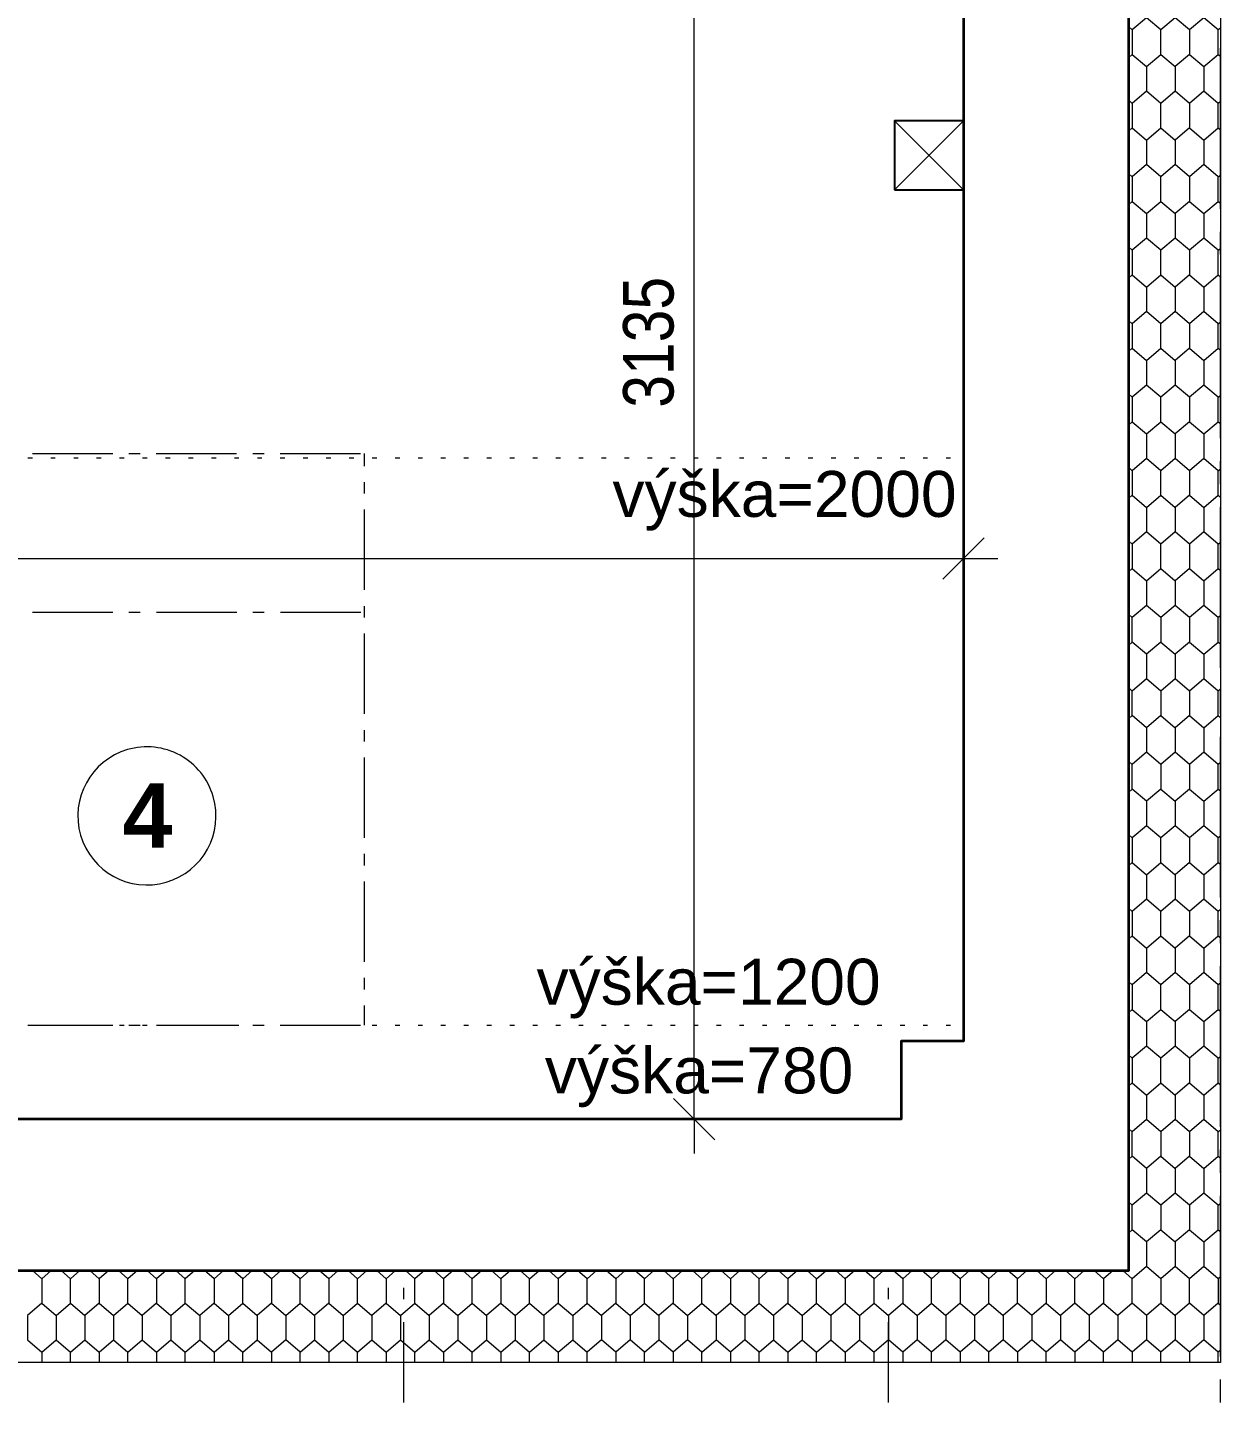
# Model space of a CAD drawing. Header units: millimetres. Extents: x 214.1 to 310.4, y 372.3 to 401.
# Drawn here: x 257.014 to 259.06, y 393.044 to 395.402 of the extents above; entities that cross this region are included whole.
import ezdxf

# ---------------------------------------------------------------- set-up
doc = ezdxf.new("R2010")
doc.units = ezdxf.units.MM
for name, color, linetype in [('PDF1_Dvere_okna_oznaceni', 7, 'Continuous'), ('PDF1_Hlavni kresba_1', 7, 'Continuous'), ('PDF1_Konstrukce_nad', 7, 'Continuous'), ('PDF1_Krokve', 7, 'Continuous'), ('PDF1_KTZ_zatepleni', 7, 'Continuous'), ('PDF1_Kóty 1$100', 7, 'Continuous'), ('PDF1_Obecne06_TLUSTA', 7, 'Continuous'), ('PDF1_OKNA', 7, 'Continuous'), ('PDF1_Sloupky', 7, 'Continuous'), ('PDF1_STŘECHA', 7, 'Continuous'), ('PDF1_Tex_POPISY', 7, 'Continuous'), ('PDF1_Šrafy', 7, 'Continuous')]:
    doc.layers.add(name, color=color, linetype=linetype)
doc.styles.add('PDF Arial', font='')
doc.styles.add('PDF Arial Bold', font='')
doc.styles.get('PDF Arial').set_extended_font_data('Arial')
doc.styles.get('PDF Arial Bold').set_extended_font_data('Arial', bold=True)

msp = doc.modelspace()

# ---------------------------------------------------------------- linework, layer by layer
at = {"layer": 'PDF1_Dvere_okna_oznaceni', "lineweight": 13}
msp.add_lwpolyline([(257.3329, 394.083, 0.414219), (257.186, 394.1634, 0.414213), (257.1055, 394.0165, 0.414208), (257.2524, 393.936, 0.414212)], format="xyb", close=True, dxfattribs=at)
at = {"layer": 'PDF1_Hlavni kresba_1', "lineweight": 13}
for points in [[(258.903, 399.6574), (258.903, 393.2698)], [(258.9029, 393.2698), (250.0328, 393.2698)]]:
    msp.add_lwpolyline(points, dxfattribs=at)
at = {"layer": 'PDF1_Konstrukce_nad', "lineweight": 13}
for points in [[(257.0149, 394.6636), (257.0227, 394.6636)], [(257.0542, 394.6636), (257.0621, 394.6636)], [(257.0936, 394.6636), (257.1015, 394.6636)], [(257.133, 394.6636), (257.1408, 394.6636)], [(257.1723, 394.6636), (257.1802, 394.6636)], [(257.2117, 394.6636), (257.2196, 394.6636)], [(257.2511, 394.6636), (257.259, 394.6636)], [(257.2905, 394.6636), (257.2983, 394.6636)], [(257.3298, 394.6636), (257.3377, 394.6636)], [(257.3692, 394.6636), (257.3771, 394.6636)], [(257.4086, 394.6636), (257.4164, 394.6636)], [(257.4479, 394.6636), (257.4558, 394.6636)], [(257.4873, 394.6636), (257.4952, 394.6636)], [(257.5267, 394.6636), (257.5346, 394.6636)], [(257.566, 394.6636), (257.5739, 394.6636)], [(257.6054, 394.6636), (257.6133, 394.6636)], [(257.6448, 394.6636), (257.6527, 394.6636)], [(257.6842, 394.6636), (257.692, 394.6636)], [(257.7235, 394.6636), (257.7314, 394.6636)], [(257.7629, 394.6636), (257.7708, 394.6636)], [(257.8023, 394.6636), (257.8101, 394.6636)], [(257.8416, 394.6636), (257.8495, 394.6636)], [(257.881, 394.6636), (257.8889, 394.6636)], [(257.9204, 394.6636), (257.9283, 394.6636)], [(257.9597, 394.6636), (257.9676, 394.6636)], [(257.9991, 394.6636), (258.007, 394.6636)], [(258.0385, 394.6636), (258.0464, 394.6636)], [(258.0779, 394.6636), (258.0857, 394.6636)], [(258.1172, 394.6636), (258.1251, 394.6636)], [(258.1566, 394.6636), (258.1645, 394.6636)], [(258.196, 394.6636), (258.2038, 394.6636)], [(258.2353, 394.6636), (258.2432, 394.6636)], [(258.2747, 394.6636), (258.2826, 394.6636)], [(258.3141, 394.6636), (258.322, 394.6636)], [(258.3534, 394.6636), (258.3613, 394.6636)], [(258.3928, 394.6636), (258.4007, 394.6636)], [(258.4322, 394.6636), (258.4401, 394.6636)], [(258.4716, 394.6636), (258.4794, 394.6636)], [(258.5109, 394.6636), (258.5188, 394.6636)], [(258.5503, 394.6636), (258.5582, 394.6636)], [(258.5897, 394.6636), (258.5975, 394.6636)], [(258.6197, 394.6636), (258.6197, 394.6636)], [(257.0149, 393.6907), (257.0227, 393.6907)], [(257.0542, 393.6907), (257.0621, 393.6907)], [(257.0936, 393.6907), (257.1015, 393.6907)], [(257.133, 393.6907), (257.1408, 393.6907)], [(257.1723, 393.6907), (257.1802, 393.6907)], [(257.2117, 393.6907), (257.2196, 393.6907)], [(257.2511, 393.6907), (257.259, 393.6907)], [(257.2905, 393.6907), (257.2983, 393.6907)], [(257.3298, 393.6907), (257.3377, 393.6907)], [(257.3692, 393.6907), (257.3771, 393.6907)], [(257.4086, 393.6907), (257.4164, 393.6907)], [(257.4479, 393.6907), (257.4558, 393.6907)], [(257.4873, 393.6907), (257.4952, 393.6907)], [(257.5267, 393.6907), (257.5346, 393.6907)], [(257.566, 393.6907), (257.5739, 393.6907)], [(257.6054, 393.6907), (257.6133, 393.6907)], [(257.6448, 393.6907), (257.6527, 393.6907)], [(257.6842, 393.6907), (257.692, 393.6907)], [(257.7235, 393.6907), (257.7314, 393.6907)], [(257.7629, 393.6907), (257.7708, 393.6907)], [(257.8023, 393.6907), (257.8101, 393.6907)], [(257.8416, 393.6907), (257.8495, 393.6907)], [(257.881, 393.6907), (257.8889, 393.6907)], [(257.9204, 393.6907), (257.9283, 393.6907)], [(257.9597, 393.6907), (257.9676, 393.6907)], [(257.9991, 393.6907), (258.007, 393.6907)], [(258.0385, 393.6907), (258.0464, 393.6907)], [(258.0779, 393.6907), (258.0857, 393.6907)], [(258.1172, 393.6907), (258.1251, 393.6907)], [(258.1566, 393.6907), (258.1645, 393.6907)], [(258.196, 393.6907), (258.2038, 393.6907)], [(258.2353, 393.6907), (258.2432, 393.6907)], [(258.2747, 393.6907), (258.2826, 393.6907)], [(258.3141, 393.6907), (258.322, 393.6907)], [(258.3534, 393.6907), (258.3613, 393.6907)], [(258.3928, 393.6907), (258.4007, 393.6907)], [(258.4322, 393.6907), (258.4401, 393.6907)], [(258.4716, 393.6907), (258.4794, 393.6907)], [(258.5109, 393.6907), (258.5188, 393.6907)], [(258.5503, 393.6907), (258.5582, 393.6907)], [(258.5897, 393.6907), (258.5975, 393.6907)], [(258.6197, 393.6907), (258.6197, 393.6907)]]:
    msp.add_lwpolyline(points, dxfattribs=at)
at = {"layer": 'PDF1_Krokve', "lineweight": 13}
for points in [[(257.6601, 393.2698), (257.6601, 393.2698)], [(258.4913, 393.2698), (258.4913, 393.2698)], [(257.6601, 393.2208), (257.6601, 393.2405)], [(258.4913, 393.2208), (258.4913, 393.2405)], [(257.6601, 393.0436), (257.6601, 393.1814)], [(258.4913, 393.0436), (258.4913, 393.1814)]]:
    msp.add_lwpolyline(points, dxfattribs=at)
at = {"layer": 'PDF1_KTZ_zatepleni', "lineweight": 13}
msp.add_lwpolyline([(249.867, 399.8149), (259.0605, 399.8149), (259.0605, 393.1123), (249.8754, 393.1123), (249.8754, 395.7356)], dxfattribs=at)
at = {"layer": 'PDF1_Kóty 1$100', "lineweight": 13}
for points in [[(258.1575, 393.5297), (258.1575, 395.9998), (258.1575, 396.9447), (258.1575, 399.4001)], [(258.6197, 394.432), (258.6197, 394.4911), (258.6197, 394.5501)], [(258.5842, 394.4557), (258.6551, 394.5265)], [(250.264, 394.4911), (251.4479, 394.4911), (252.9727, 394.4911), (253.0908, 394.4911), (254.7352, 394.4911), (254.8533, 394.4911), (258.6197, 394.4911)], [(258.6197, 394.4911), (258.6787, 394.4911)], [(258.193, 393.4943), (258.1221, 393.5652)], [(258.2166, 393.5297), (258.1575, 393.5297), (258.0985, 393.5297)], [(258.1575, 393.5297), (258.1575, 393.4707)]]:
    msp.add_lwpolyline(points, dxfattribs=at)
at = {"layer": 'PDF1_Obecne06_TLUSTA', "lineweight": 35}
msp.add_lwpolyline([(250.2607, 396.6405), (250.0244, 396.6405), (250.0244, 396.1832), (249.6084, 396.1832), (249.6084, 395.7356), (250.0328, 395.7356), (250.0328, 393.2698), (258.903, 393.2698), (258.903, 395.9998), (258.6197, 395.9998), (258.6197, 393.6635), (258.5127, 393.6635), (258.5127, 393.5297), (254.8533, 393.5297), (254.8533, 395.9193), (255.0976, 395.9193), (255.0976, 396.2581), (254.8533, 396.2581), (254.8533, 396.6592), (254.7352, 396.6592)], dxfattribs=at)
at = {"layer": 'PDF1_OKNA', "lineweight": 13}
for points in [[(257.0227, 394.6715), (257.1605, 394.6715)], [(257.1881, 394.6715), (257.2078, 394.6715)], [(257.2353, 394.6715), (257.3731, 394.6715)], [(257.4007, 394.6715), (257.4204, 394.6715)], [(257.4479, 394.6715), (257.5857, 394.6715)], [(257.5923, 394.6498), (257.5923, 394.6715), (257.5923, 394.6715)], [(257.5923, 394.6715), (257.5923, 394.6715)], [(257.5923, 394.6025), (257.5923, 394.6222)], [(257.5923, 394.4372), (257.5923, 394.575)], [(257.0229, 394.3994), (257.1607, 394.3994)], [(257.1882, 394.3994), (257.2079, 394.3994)], [(257.2355, 394.3994), (257.3733, 394.3994)], [(257.4008, 394.3994), (257.4205, 394.3994)], [(257.4481, 394.3994), (257.5859, 394.3993)], [(257.5923, 394.3899), (257.5923, 394.4096)], [(257.5923, 394.3993), (257.5923, 394.3993)], [(257.5923, 394.2246), (257.5923, 394.3624)], [(257.5923, 394.1773), (257.5923, 394.197)], [(257.5923, 394.012), (257.5923, 394.1498)], [(257.5923, 393.9647), (257.5923, 393.9844)], [(257.5923, 393.7994), (257.5923, 393.9372)], [(257.5923, 393.7521), (257.5923, 393.7718)], [(257.5923, 393.6907), (257.5923, 393.6907), (257.5923, 393.7246)], [(257.0228, 393.6907), (257.1606, 393.6907)], [(257.1882, 393.6907), (257.2079, 393.6907)], [(257.2354, 393.6907), (257.3732, 393.6907)], [(257.4008, 393.6907), (257.4205, 393.6907)], [(257.448, 393.6907), (257.5858, 393.6907)], [(257.5923, 393.6907), (257.5923, 393.6907)]]:
    msp.add_lwpolyline(points, dxfattribs=at)
at = {"layer": 'PDF1_Sloupky', "lineweight": 13}
for points in [[(258.6197, 395.2418), (258.5015, 395.1237)], [(258.6197, 395.1237), (258.5015, 395.2418)]]:
    msp.add_lwpolyline(points, dxfattribs=at)
at = {"layer": 'PDF1_Sloupky', "lineweight": 25}
msp.add_lwpolyline([(258.5015, 395.1237), (258.6197, 395.1237), (258.6197, 395.2418), (258.5015, 395.2418)], close=True, dxfattribs=at)
at = {"layer": 'PDF1_STŘECHA', "lineweight": 13}
for points in [[(259.0604, 395.0911), (259.0604, 395.3667)], [(259.0604, 395.0123), (259.0604, 395.0517)], [(259.0604, 394.6974), (259.0604, 394.973)], [(259.0604, 394.6186), (259.0604, 394.658)], [(259.0604, 394.3037), (259.0604, 394.5793)], [(259.0604, 394.2249), (259.0604, 394.2643)], [(259.0604, 393.91), (259.0604, 394.1856)], [(259.0604, 393.8312), (259.0604, 393.8706)], [(259.0604, 393.5163), (259.0604, 393.7919)], [(259.0604, 393.4375), (259.0604, 393.4769)], [(259.0604, 393.1226), (259.0604, 393.3982)], [(259.0604, 393.0438), (259.0604, 393.0832)]]:
    msp.add_lwpolyline(points, dxfattribs=at)
at = {"layer": 'PDF1_Šrafy', "lineweight": 13}
for points in [[(259.0605, 395.4009), (259.0567, 395.3977), (259.0321, 395.4187), (259.0075, 395.3977), (258.9829, 395.4187), (258.9583, 395.3977), (258.9337, 395.4187), (258.9091, 395.3977), (258.903, 395.4029)], [(258.9091, 395.3977), (258.9091, 395.3557), (258.9337, 395.3348), (258.9583, 395.3557), (258.9583, 395.3977)], [(259.0075, 395.3977), (259.0075, 395.3557), (259.0321, 395.3348), (259.0567, 395.3557), (259.0567, 395.3977)], [(258.9091, 395.3557), (258.903, 395.3505)], [(258.9583, 395.3557), (258.9829, 395.3348)], [(259.0075, 395.3557), (258.9829, 395.3348)], [(259.0567, 395.3557), (259.0605, 395.3525)], [(258.9337, 395.3348), (258.9337, 395.3137)], [(258.9337, 395.3137), (258.9337, 395.2927)], [(258.9829, 395.3348), (258.9829, 395.3137)], [(258.9829, 395.3137), (258.9829, 395.2927)], [(259.0321, 395.3348), (259.0321, 395.3137)], [(259.0321, 395.3137), (259.0321, 395.2927)], [(259.0605, 395.2749), (259.0567, 395.2718), (259.0321, 395.2927), (259.0075, 395.2718), (258.9829, 395.2927), (258.9583, 395.2718), (258.9337, 395.2927), (258.9091, 395.2718), (258.903, 395.277)], [(258.9091, 395.2718), (258.9091, 395.2297), (258.9337, 395.2088)], [(258.9337, 395.2088), (258.9583, 395.2297), (258.9583, 395.2718)], [(259.0075, 395.2718), (259.0075, 395.2297), (259.0321, 395.2088), (259.0567, 395.2297), (259.0567, 395.2718)], [(258.9091, 395.2297), (258.903, 395.2245)], [(258.9583, 395.2297), (258.9829, 395.2088)], [(259.0075, 395.2297), (258.9829, 395.2088)], [(259.0567, 395.2297), (259.0605, 395.2265)], [(258.9337, 395.2088), (258.9337, 395.1877)], [(258.9829, 395.2088), (258.9829, 395.1877)], [(259.0321, 395.2088), (259.0321, 395.1877)], [(258.9337, 395.1877), (258.9337, 395.1667)], [(258.9829, 395.1877), (258.9829, 395.1667)], [(259.0321, 395.1877), (259.0321, 395.1667)], [(258.9091, 395.1458), (258.903, 395.151)], [(258.9583, 395.1458), (258.9337, 395.1667), (258.9091, 395.1458)], [(259.0075, 395.1458), (258.9829, 395.1667), (258.9583, 395.1458)], [(259.0567, 395.1458), (259.0321, 395.1667), (259.0075, 395.1458)], [(259.0567, 395.1458), (259.0605, 395.1489)], [(258.9091, 395.1458), (258.9091, 395.1037), (258.9337, 395.0828), (258.9583, 395.1037), (258.9583, 395.1458)], [(259.0075, 395.1458), (259.0075, 395.1037), (259.0321, 395.0828), (259.0567, 395.1037), (259.0567, 395.1458)], [(258.9091, 395.1037), (258.903, 395.0985)], [(258.9583, 395.1037), (258.9829, 395.0828)], [(259.0075, 395.1037), (258.9829, 395.0828)], [(259.0567, 395.1037), (259.0605, 395.1005)], [(258.9337, 395.0828), (258.9337, 395.0617)], [(258.9829, 395.0828), (258.9829, 395.0617)], [(259.0321, 395.0828), (259.0321, 395.0617)], [(258.9337, 395.0617), (258.9337, 395.0407)], [(258.9829, 395.0617), (258.9829, 395.0407)], [(259.0321, 395.0617), (259.0321, 395.0407)], [(258.9583, 395.0198), (258.9337, 395.0407), (258.9091, 395.0198)], [(259.0075, 395.0198), (258.9829, 395.0407), (258.9583, 395.0198)], [(259.0567, 395.0198), (259.0321, 395.0407), (259.0075, 395.0198)], [(258.9091, 395.0198), (258.903, 395.025)], [(258.9091, 395.0198), (258.9091, 394.9777), (258.9337, 394.9568), (258.9583, 394.9777), (258.9583, 395.0198)], [(259.0075, 395.0198), (259.0075, 394.9777), (259.0321, 394.9568), (259.0567, 394.9777), (259.0567, 395.0198)], [(259.0567, 395.0198), (259.0605, 395.023)], [(258.9091, 394.9777), (258.903, 394.9725)], [(258.9583, 394.9777), (258.9829, 394.9568)], [(259.0075, 394.9777), (258.9829, 394.9568)], [(259.0567, 394.9777), (259.0605, 394.9745)], [(258.9337, 394.9568), (258.9337, 394.9358)], [(258.9829, 394.9568), (258.9829, 394.9358)], [(259.0321, 394.9568), (259.0321, 394.9358)], [(258.9583, 394.8938), (258.9337, 394.9147), (258.9091, 394.8938)], [(258.9337, 394.9358), (258.9337, 394.9147)], [(259.0075, 394.8938), (258.9829, 394.9147), (258.9583, 394.8938)], [(258.9829, 394.9358), (258.9829, 394.9147)], [(259.0567, 394.8938), (259.0321, 394.9147), (259.0075, 394.8938)], [(259.0321, 394.9358), (259.0321, 394.9147)], [(258.9091, 394.8938), (258.903, 394.899)], [(258.9091, 394.8938), (258.9091, 394.8517), (258.9337, 394.8308), (258.9583, 394.8517), (258.9583, 394.8938)], [(259.0075, 394.8938), (259.0075, 394.8517), (259.0321, 394.8308), (259.0567, 394.8517), (259.0567, 394.8938), (259.0605, 394.897)], [(258.9091, 394.8517), (258.903, 394.8465)], [(258.9583, 394.8517), (258.9829, 394.8308)], [(259.0075, 394.8517), (258.9829, 394.8308)], [(259.0567, 394.8517), (259.0605, 394.8486)], [(258.9337, 394.8308), (258.9337, 394.8098)], [(258.9829, 394.8308), (258.9829, 394.8098)], [(259.0321, 394.8308), (259.0321, 394.8098)], [(258.9337, 394.8098), (258.9337, 394.7887)], [(258.9829, 394.8098), (258.9829, 394.7887)], [(259.0321, 394.8098), (259.0321, 394.7887)], [(258.9091, 394.7678), (258.903, 394.773)], [(258.9583, 394.7678), (258.9337, 394.7887), (258.9091, 394.7678)], [(259.0075, 394.7678), (258.9829, 394.7887), (258.9583, 394.7678)], [(259.0567, 394.7678), (259.0321, 394.7887), (259.0075, 394.7678)], [(258.9091, 394.7678), (258.9091, 394.7257), (258.9337, 394.7048), (258.9583, 394.7257), (258.9583, 394.7678)], [(259.0075, 394.7678), (259.0075, 394.7257), (259.0321, 394.7048), (259.0567, 394.7257), (259.0567, 394.7678)], [(259.0567, 394.7678), (259.0605, 394.771)], [(258.9091, 394.7257), (258.903, 394.7206)], [(258.9583, 394.7257), (258.9829, 394.7048)], [(259.0075, 394.7257), (258.9829, 394.7048)], [(259.0567, 394.7257), (259.0605, 394.7226)], [(258.9337, 394.7048), (258.9337, 394.6838)], [(258.9829, 394.7048), (258.9829, 394.6838)], [(259.0321, 394.7048), (259.0321, 394.6838)], [(258.9337, 394.6838), (258.9337, 394.6628)], [(258.9829, 394.6838), (258.9829, 394.6628)], [(259.0321, 394.6838), (259.0321, 394.6628)], [(258.9583, 394.6418), (258.9337, 394.6628), (258.9091, 394.6418)], [(259.0075, 394.6418), (258.9829, 394.6628), (258.9583, 394.6418)], [(259.0567, 394.6418), (259.0321, 394.6628), (259.0075, 394.6418)], [(258.9091, 394.6418), (258.903, 394.647)], [(258.9091, 394.6418), (258.9091, 394.5998), (258.9337, 394.5788), (258.9583, 394.5998), (258.9583, 394.6418)], [(259.0075, 394.6418), (259.0075, 394.5998), (259.0321, 394.5788), (259.0567, 394.5998), (259.0567, 394.6418)], [(259.0567, 394.6418), (259.0605, 394.645)], [(258.9091, 394.5998), (258.903, 394.5946)], [(258.9583, 394.5998), (258.9829, 394.5788)], [(259.0075, 394.5998), (258.9829, 394.5788)], [(259.0567, 394.5998), (259.0605, 394.5966)], [(258.9337, 394.5788), (258.9337, 394.5578)], [(258.9829, 394.5788), (258.9829, 394.5578)], [(259.0321, 394.5788), (259.0321, 394.5578)], [(258.9583, 394.5159), (258.9337, 394.5368), (258.9091, 394.5159)], [(258.9337, 394.5578), (258.9337, 394.5368)], [(259.0075, 394.5159), (258.9829, 394.5368), (258.9583, 394.5159)], [(258.9829, 394.5578), (258.9829, 394.5368)], [(259.0567, 394.5159), (259.0321, 394.5368), (259.0075, 394.5159), (259.0075, 394.4738), (259.0321, 394.4529), (259.0567, 394.4738), (259.0567, 394.5159)], [(259.0321, 394.5578), (259.0321, 394.5368)], [(258.9091, 394.5159), (258.903, 394.5211)], [(258.9091, 394.5159), (258.9091, 394.4738), (258.9337, 394.4529), (258.9583, 394.4738), (258.9583, 394.5159)], [(259.0567, 394.5159), (259.0605, 394.519)], [(258.9091, 394.4738), (258.903, 394.4686)], [(258.9583, 394.4738), (258.9829, 394.4529)], [(259.0075, 394.4738), (258.9829, 394.4529)], [(259.0567, 394.4738), (259.0605, 394.4706)], [(258.9337, 394.4529), (258.9337, 394.4318)], [(258.9829, 394.4529), (258.9829, 394.4318)], [(259.0321, 394.4529), (259.0321, 394.4318)], [(258.9337, 394.4318), (258.9337, 394.4108)], [(258.9829, 394.4318), (258.9829, 394.4108)], [(259.0321, 394.4318), (259.0321, 394.4108)], [(258.9583, 394.3899), (258.9583, 394.3478), (258.9337, 394.3269), (258.9091, 394.3478), (258.9091, 394.3899), (258.903, 394.3951)], [(259.0075, 394.3899), (258.9829, 394.4108), (258.9583, 394.3899), (258.9337, 394.4108), (258.9091, 394.3899)], [(259.0605, 394.393), (259.0567, 394.3899), (259.0321, 394.4108), (259.0075, 394.3899)], [(259.0075, 394.3899), (259.0075, 394.3478), (259.0321, 394.3269), (259.0567, 394.3478)], [(259.0567, 394.3478), (259.0567, 394.3899)], [(258.9091, 394.3478), (258.903, 394.3426)], [(258.9583, 394.3478), (258.9829, 394.3269)], [(259.0075, 394.3478), (258.9829, 394.3269)], [(259.0567, 394.3478), (259.0605, 394.3446)], [(258.9337, 394.3269), (258.9337, 394.3058)], [(258.9829, 394.3269), (258.9829, 394.3058)], [(259.0321, 394.3269), (259.0321, 394.3058)], [(258.9337, 394.3058), (258.9337, 394.2848)], [(258.9829, 394.3058), (258.9829, 394.2848)], [(259.0321, 394.3058), (259.0321, 394.2848)], [(259.0075, 394.2639), (258.9829, 394.2848), (258.9583, 394.2639), (258.9337, 394.2848), (258.9091, 394.2639)], [(259.0605, 394.2671), (259.0567, 394.2639), (259.0321, 394.2848), (259.0075, 394.2639)], [(258.9583, 394.2639), (258.9583, 394.2218), (258.9337, 394.2009), (258.9091, 394.2218), (258.9091, 394.2639), (258.903, 394.2691)], [(259.0075, 394.2639), (259.0075, 394.2218), (259.0321, 394.2009), (259.0567, 394.2218), (259.0567, 394.2639)], [(258.9091, 394.2218), (258.903, 394.2166)], [(258.9583, 394.2218), (258.9829, 394.2009)], [(259.0075, 394.2218), (258.9829, 394.2009)], [(259.0567, 394.2218), (259.0605, 394.2186)], [(258.9337, 394.2009), (258.9337, 394.1799)], [(258.9829, 394.2009), (258.9829, 394.1799)], [(259.0321, 394.2009), (259.0321, 394.1799)], [(259.0075, 394.1379), (258.9829, 394.1588), (258.9583, 394.1379), (258.9337, 394.1588), (258.9091, 394.1379)], [(258.9337, 394.1799), (258.9337, 394.1588)], [(258.9829, 394.1799), (258.9829, 394.1588)], [(259.0605, 394.1411), (259.0567, 394.1379), (259.0321, 394.1588), (259.0075, 394.1379)], [(259.0321, 394.1799), (259.0321, 394.1588)], [(258.9583, 394.1379), (258.9583, 394.0958), (258.9337, 394.0749), (258.9091, 394.0958), (258.9091, 394.1379), (258.903, 394.1431)], [(259.0075, 394.1379), (259.0075, 394.0958), (259.0321, 394.0749), (259.0567, 394.0958), (259.0567, 394.1379)], [(258.9091, 394.0958), (258.903, 394.0906)], [(258.9583, 394.0958), (258.9829, 394.0749)], [(259.0075, 394.0958), (258.9829, 394.0749)], [(259.0567, 394.0958), (259.0605, 394.0927)], [(258.9337, 394.0749), (258.9337, 394.0539)], [(258.9829, 394.0749), (258.9829, 394.0539)], [(259.0321, 394.0749), (259.0321, 394.0539)], [(258.9337, 394.0539), (258.9337, 394.0328)], [(258.9829, 394.0539), (258.9829, 394.0328)], [(259.0321, 394.0539), (259.0321, 394.0328)], [(258.9091, 394.0119), (258.903, 394.0171)], [(259.0075, 394.0119), (258.9829, 394.0328), (258.9583, 394.0119), (258.9337, 394.0328), (258.9091, 394.0119)], [(259.0605, 394.0151), (259.0567, 394.0119), (259.0321, 394.0328), (259.0075, 394.0119)], [(258.9091, 394.0119), (258.9091, 393.9698), (258.9337, 393.9489), (258.9337, 393.9279)], [(258.9337, 393.9489), (258.9583, 393.9698), (258.9583, 394.0119)], [(259.0075, 394.0119), (259.0075, 393.9698), (259.0321, 393.9489), (259.0567, 393.9698), (259.0567, 394.0119)], [(258.9091, 393.9698), (258.903, 393.9646)], [(258.9583, 393.9698), (258.9829, 393.9489)], [(259.0075, 393.9698), (258.9829, 393.9489)], [(259.0567, 393.9698), (259.0605, 393.9667)], [(258.9829, 393.9489), (258.9829, 393.9279), (258.9829, 393.9068)], [(259.0321, 393.9489), (259.0321, 393.9279)], [(258.9337, 393.9279), (258.9337, 393.9068)], [(259.0321, 393.9279), (259.0321, 393.9068)], [(259.0075, 393.8859), (258.9829, 393.9068), (258.9583, 393.8859), (258.9337, 393.9068), (258.9091, 393.8859)], [(259.0605, 393.8891), (259.0567, 393.8859), (259.0321, 393.9068), (259.0075, 393.8859)], [(258.9091, 393.8859), (258.903, 393.8911)], [(258.9091, 393.8859), (258.9091, 393.8439), (258.9337, 393.8229), (258.9583, 393.8439), (258.9583, 393.8859)], [(259.0075, 393.8859), (259.0075, 393.8439), (259.0321, 393.8229), (259.0567, 393.8439), (259.0567, 393.8859)], [(258.9091, 393.8439), (258.903, 393.8387)], [(258.9583, 393.8439), (258.9829, 393.8229)], [(259.0075, 393.8439), (258.9829, 393.8229)], [(259.0567, 393.8439), (259.0605, 393.8407)], [(258.9337, 393.8229), (258.9337, 393.8019)], [(258.9829, 393.8229), (258.9829, 393.8019)], [(259.0321, 393.8229), (259.0321, 393.8019)], [(259.0075, 393.76), (258.9829, 393.7809), (258.9583, 393.76), (258.9337, 393.7809), (258.9091, 393.76)], [(258.9337, 393.8019), (258.9337, 393.7809)], [(258.9829, 393.8019), (258.9829, 393.7809)], [(259.0605, 393.7631), (259.0567, 393.76), (259.0321, 393.7809), (259.0075, 393.76)], [(259.0321, 393.8019), (259.0321, 393.7809)], [(258.9091, 393.76), (258.903, 393.7651)], [(258.9091, 393.76), (258.9091, 393.7179), (258.9337, 393.697), (258.9583, 393.7179), (258.9583, 393.76)], [(259.0075, 393.76), (259.0075, 393.7179), (259.0321, 393.697), (259.0567, 393.7179), (259.0567, 393.76)], [(258.9091, 393.7179), (258.903, 393.7127)], [(258.9583, 393.7179), (258.9829, 393.697)], [(259.0075, 393.7179), (258.9829, 393.697)], [(259.0567, 393.7179), (259.0605, 393.7147)], [(258.9337, 393.697), (258.9337, 393.6759)], [(258.9829, 393.697), (258.9829, 393.6759)], [(259.0321, 393.697), (259.0321, 393.6759)], [(258.9337, 393.6759), (258.9337, 393.6549)], [(258.9829, 393.6759), (258.9829, 393.6549)], [(259.0321, 393.6759), (259.0321, 393.6549)], [(258.9583, 393.634), (258.9337, 393.6549), (258.9091, 393.634)], [(259.0075, 393.634), (258.9829, 393.6549), (258.9583, 393.634)], [(259.0567, 393.634), (259.0321, 393.6549), (259.0075, 393.634)], [(258.9091, 393.634), (258.903, 393.6392)], [(258.9091, 393.634), (258.9091, 393.5919), (258.9337, 393.571), (258.9583, 393.5919), (258.9583, 393.634)], [(259.0075, 393.634), (259.0075, 393.5919), (259.0321, 393.571), (259.0567, 393.5919), (259.0567, 393.634)], [(259.0567, 393.634), (259.0605, 393.6371)], [(258.9091, 393.5919), (258.903, 393.5867)], [(258.9337, 393.571), (258.9337, 393.5499)], [(258.9583, 393.5919), (258.9829, 393.571)], [(259.0075, 393.5919), (258.9829, 393.571)], [(258.9829, 393.571), (258.9829, 393.5499)], [(259.0321, 393.571), (259.0321, 393.5499)], [(259.0567, 393.5919), (259.0605, 393.5887)], [(258.9337, 393.5499), (258.9337, 393.5289)], [(258.9829, 393.5499), (258.9829, 393.5289)], [(259.0321, 393.5499), (259.0321, 393.5289)], [(259.0075, 393.508), (258.9829, 393.5289), (258.9583, 393.508), (258.9583, 393.4659), (258.9337, 393.445), (258.9091, 393.4659), (258.9091, 393.508), (258.903, 393.5132)], [(258.9583, 393.508), (258.9337, 393.5289), (258.9091, 393.508)], [(259.0567, 393.508), (259.0321, 393.5289), (259.0075, 393.508)], [(259.0075, 393.508), (259.0075, 393.4659), (259.0321, 393.445), (259.0567, 393.4659), (259.0567, 393.508), (259.0605, 393.5112)], [(258.9091, 393.4659), (258.903, 393.4607)], [(258.9583, 393.4659), (258.9829, 393.445)], [(259.0075, 393.4659), (258.9829, 393.445)], [(259.0567, 393.4659), (259.0605, 393.4627)], [(258.9829, 393.445), (258.9829, 393.424), (258.9829, 393.4029), (258.9583, 393.382), (258.9583, 393.3399), (258.9337, 393.319), (258.9091, 393.3399), (258.9091, 393.382), (258.903, 393.3872)], [(258.9337, 393.445), (258.9337, 393.424)], [(259.0321, 393.445), (259.0321, 393.424)], [(258.9337, 393.424), (258.9337, 393.4029)], [(259.0321, 393.424), (259.0321, 393.4029)], [(258.9583, 393.382), (258.9337, 393.4029), (258.9091, 393.382)], [(259.0075, 393.382), (258.9829, 393.4029)], [(259.0567, 393.382), (259.0321, 393.4029), (259.0075, 393.382)], [(259.0075, 393.382), (259.0075, 393.3399), (259.0321, 393.319), (259.0567, 393.3399), (259.0567, 393.382), (259.0605, 393.3852)], [(258.9091, 393.3399), (258.903, 393.3347)], [(258.9583, 393.3399), (258.9829, 393.319)], [(259.0075, 393.3399), (258.9829, 393.319)], [(259.0567, 393.3399), (259.0605, 393.3368)], [(258.9337, 393.319), (258.9337, 393.298)], [(258.9829, 393.319), (258.9829, 393.298), (258.9829, 393.2769)], [(259.0321, 393.319), (259.0321, 393.298)], [(258.9337, 393.298), (258.9337, 393.2769)], [(259.0321, 393.298), (259.0321, 393.2769)], [(257.0552, 393.2698), (257.039, 393.256), (257.0228, 393.2698)], [(257.1044, 393.2698), (257.0882, 393.256), (257.072, 393.2698)], [(257.1537, 393.2698), (257.1374, 393.256), (257.1212, 393.2698)], [(257.2029, 393.2698), (257.1867, 393.256), (257.1704, 393.2698)], [(257.2521, 393.2698), (257.2359, 393.256), (257.2197, 393.2698)], [(257.3013, 393.2698), (257.2851, 393.256), (257.2689, 393.2698)], [(257.3505, 393.2698), (257.3343, 393.256), (257.3181, 393.2698)], [(257.3997, 393.2698), (257.3835, 393.256), (257.3673, 393.2698)], [(257.4489, 393.2698), (257.4327, 393.256), (257.4165, 393.2698)], [(257.4981, 393.2698), (257.4819, 393.256), (257.4657, 393.2698)], [(257.5474, 393.2698), (257.5311, 393.256), (257.5149, 393.2698)], [(257.5966, 393.2698), (257.5804, 393.256), (257.5641, 393.2698)], [(257.6458, 393.2698), (257.6296, 393.256), (257.6134, 393.2698)], [(257.695, 393.2698), (257.6788, 393.256), (257.6626, 393.2698)], [(257.7442, 393.2698), (257.728, 393.256), (257.7118, 393.2698)], [(257.7934, 393.2698), (257.7772, 393.256), (257.761, 393.2698)], [(257.8264, 393.256), (257.8102, 393.2698)], [(257.8426, 393.2698), (257.8264, 393.256)], [(257.8756, 393.256), (257.8594, 393.2698)], [(257.8756, 393.256), (257.8918, 393.2698)], [(257.9248, 393.256), (257.9086, 393.2698)], [(257.9411, 393.2698), (257.9248, 393.256)], [(257.9741, 393.256), (257.9578, 393.2698)], [(257.9741, 393.256), (257.9903, 393.2698)], [(258.0395, 393.2698), (258.0233, 393.256), (258.0071, 393.2698)], [(258.0725, 393.256), (258.0563, 393.2698)], [(258.0725, 393.256), (258.0887, 393.2698)], [(258.1217, 393.256), (258.1055, 393.2698)], [(258.1379, 393.2698), (258.1217, 393.256)], [(258.1709, 393.256), (258.1547, 393.2698)], [(258.1709, 393.256), (258.1871, 393.2698)], [(258.2201, 393.256), (258.2039, 393.2698)], [(258.2363, 393.2698), (258.2201, 393.256)], [(258.2693, 393.256), (258.2531, 393.2698)], [(258.2693, 393.256), (258.2855, 393.2698)], [(258.3185, 393.256), (258.3023, 393.2698)], [(258.3348, 393.2698), (258.3185, 393.256)], [(258.3678, 393.256), (258.3515, 393.2698)], [(258.3678, 393.256), (258.384, 393.2698)], [(258.417, 393.256), (258.4008, 393.2698)], [(258.4332, 393.2698), (258.417, 393.256)], [(258.4824, 393.2698), (258.4662, 393.256), (258.45, 393.2698)], [(258.5154, 393.256), (258.4992, 393.2698)], [(258.5316, 393.2698), (258.5154, 393.256)], [(258.5646, 393.256), (258.5484, 393.2698)], [(258.5646, 393.256), (258.5808, 393.2698)], [(258.6138, 393.256), (258.5976, 393.2698)], [(258.63, 393.2698), (258.6138, 393.256)], [(258.663, 393.256), (258.6468, 393.2698)], [(258.663, 393.256), (258.6792, 393.2698)], [(258.7777, 393.2698), (258.7615, 393.256), (258.7615, 393.2139), (258.7369, 393.193), (258.7122, 393.2139), (258.7122, 393.256), (258.696, 393.2698)], [(258.7285, 393.2698), (258.7122, 393.256)], [(258.7615, 393.256), (258.7452, 393.2698)], [(258.8761, 393.2698), (258.8599, 393.256), (258.8599, 393.2139), (258.8353, 393.193), (258.8107, 393.2139), (258.8107, 393.256), (258.7945, 393.2698)], [(258.8269, 393.2698), (258.8107, 393.256)], [(258.8599, 393.256), (258.8437, 393.2698)], [(258.9583, 393.256), (258.9337, 393.2769), (258.9091, 393.256), (258.8929, 393.2698)], [(259.0605, 393.2592), (259.0567, 393.256), (259.0567, 393.2139), (259.0321, 393.193), (259.0075, 393.2139), (259.0075, 393.256), (258.9829, 393.2769), (258.9583, 393.256), (258.9583, 393.2139), (258.9337, 393.193), (258.9091, 393.2139), (258.9091, 393.256)], [(259.0567, 393.256), (259.0321, 393.2769), (259.0075, 393.256)], [(257.039, 393.256), (257.039, 393.2139), (257.0636, 393.193), (257.0882, 393.2139), (257.0882, 393.256)], [(257.1374, 393.256), (257.1374, 393.2139), (257.162, 393.193), (257.1867, 393.2139), (257.1867, 393.256)], [(257.2359, 393.256), (257.2359, 393.2139), (257.2605, 393.193), (257.2851, 393.2139), (257.2851, 393.256)], [(257.3343, 393.256), (257.3343, 393.2139), (257.3589, 393.193), (257.3835, 393.2139), (257.3835, 393.256)], [(257.4327, 393.256), (257.4327, 393.2139), (257.4573, 393.193)], [(257.4573, 393.193), (257.4819, 393.2139), (257.4819, 393.256)], [(257.5311, 393.256), (257.5311, 393.2139), (257.5557, 393.193), (257.5804, 393.2139), (257.5804, 393.256)], [(257.6296, 393.256), (257.6296, 393.2139), (257.6542, 393.193), (257.6788, 393.2139), (257.6788, 393.256)], [(257.728, 393.256), (257.728, 393.2139), (257.7526, 393.193), (257.7772, 393.2139), (257.7772, 393.256)], [(257.8264, 393.256), (257.8264, 393.2139), (257.851, 393.193), (257.8756, 393.2139), (257.8756, 393.256)], [(257.9248, 393.256), (257.9248, 393.2139), (257.9494, 393.193), (257.9741, 393.2139), (257.9741, 393.256)], [(258.0233, 393.256), (258.0233, 393.2139), (258.0479, 393.193), (258.0725, 393.2139), (258.0725, 393.256)], [(258.1217, 393.256), (258.1217, 393.2139), (258.1463, 393.193), (258.1709, 393.2139), (258.1709, 393.256)], [(258.2201, 393.256), (258.2201, 393.2139), (258.2447, 393.193), (258.2693, 393.2139), (258.2693, 393.256)], [(258.3185, 393.256), (258.3185, 393.2139), (258.3431, 393.193), (258.3678, 393.2139), (258.3678, 393.256)], [(258.417, 393.256), (258.417, 393.2139), (258.4416, 393.193), (258.4662, 393.2139), (258.4662, 393.256)], [(258.5154, 393.256), (258.5154, 393.2139), (258.54, 393.193), (258.5646, 393.2139), (258.5646, 393.256)], [(258.6138, 393.256), (258.6138, 393.2139), (258.6384, 393.193), (258.663, 393.2139), (258.663, 393.256)], [(257.039, 393.2139), (257.0144, 393.193)], [(257.0144, 393.193), (257.0144, 393.172), (257.0144, 393.1509), (257.039, 393.13), (257.0636, 393.1509), (257.0882, 393.13)], [(257.0636, 393.193), (257.0636, 393.172)], [(257.0882, 393.2139), (257.1128, 393.193)], [(257.1374, 393.2139), (257.1128, 393.193)], [(257.1128, 393.193), (257.1128, 393.172), (257.1128, 393.1509), (257.1374, 393.13), (257.162, 393.1509), (257.1867, 393.13)], [(257.162, 393.193), (257.162, 393.172)], [(257.1867, 393.2139), (257.2113, 393.193)], [(257.2359, 393.2139), (257.2113, 393.193)], [(257.2113, 393.193), (257.2113, 393.172), (257.2113, 393.1509), (257.2359, 393.13), (257.2605, 393.1509), (257.2851, 393.13)], [(257.2605, 393.193), (257.2605, 393.172)], [(257.2851, 393.2139), (257.3097, 393.193)], [(257.3343, 393.2139), (257.3097, 393.193)], [(257.3097, 393.193), (257.3097, 393.172), (257.3097, 393.1509), (257.3343, 393.13), (257.3589, 393.1509), (257.3835, 393.13)], [(257.3589, 393.193), (257.3589, 393.172)], [(257.3835, 393.2139), (257.4081, 393.193)], [(257.4327, 393.2139), (257.4081, 393.193)], [(257.4081, 393.193), (257.4081, 393.172), (257.4081, 393.1509), (257.4327, 393.13)], [(257.4573, 393.193), (257.4573, 393.172)], [(257.4819, 393.2139), (257.5065, 393.193)], [(257.5311, 393.2139), (257.5065, 393.193)], [(257.5065, 393.193), (257.5065, 393.172), (257.5065, 393.1509), (257.5311, 393.13), (257.5557, 393.1509), (257.5804, 393.13)], [(257.5557, 393.193), (257.5557, 393.172)], [(257.5804, 393.2139), (257.605, 393.193)], [(257.6296, 393.2139), (257.605, 393.193)], [(257.605, 393.193), (257.605, 393.172), (257.605, 393.1509), (257.6296, 393.13), (257.6542, 393.1509), (257.6788, 393.13)], [(257.6542, 393.193), (257.6542, 393.172)], [(257.6788, 393.2139), (257.7034, 393.193)], [(257.728, 393.2139), (257.7034, 393.193)], [(257.7034, 393.193), (257.7034, 393.172), (257.7034, 393.1509), (257.728, 393.13), (257.7526, 393.1509), (257.7772, 393.13), (257.8018, 393.1509)], [(257.7526, 393.193), (257.7526, 393.172)], [(257.7772, 393.2139), (257.8018, 393.193)], [(257.8264, 393.2139), (257.8018, 393.193)], [(257.8018, 393.193), (257.8018, 393.172), (257.8018, 393.1509), (257.8264, 393.13), (257.851, 393.1509), (257.8756, 393.13)], [(257.851, 393.193), (257.851, 393.172)], [(257.8756, 393.2139), (257.9002, 393.193)], [(257.9248, 393.2139), (257.9002, 393.193)], [(257.9002, 393.193), (257.9002, 393.172), (257.9002, 393.1509), (257.9248, 393.13), (257.9494, 393.1509), (257.9741, 393.13)], [(257.9494, 393.193), (257.9494, 393.172)], [(257.9741, 393.2139), (257.9987, 393.193)], [(258.0233, 393.2139), (257.9987, 393.193)], [(257.9987, 393.193), (257.9987, 393.172), (257.9987, 393.1509)], [(258.0479, 393.193), (258.0479, 393.172)], [(258.0725, 393.2139), (258.0971, 393.193)], [(258.1217, 393.2139), (258.0971, 393.193)], [(258.0971, 393.193), (258.0971, 393.172), (258.0971, 393.1509)], [(258.1463, 393.193), (258.1463, 393.172)], [(258.1709, 393.2139), (258.1955, 393.193)], [(258.2201, 393.2139), (258.1955, 393.193)], [(258.1955, 393.193), (258.1955, 393.172), (258.1955, 393.1509)], [(258.2447, 393.193), (258.2447, 393.172)], [(258.2693, 393.2139), (258.2939, 393.193)], [(258.3185, 393.2139), (258.2939, 393.193)], [(258.2939, 393.193), (258.2939, 393.172), (258.2939, 393.1509), (258.3185, 393.13), (258.3431, 393.1509), (258.3678, 393.13)], [(258.3431, 393.193), (258.3431, 393.172)], [(258.3678, 393.2139), (258.3924, 393.193)], [(258.417, 393.2139), (258.3924, 393.193)], [(258.3924, 393.193), (258.3924, 393.172), (258.3924, 393.1509), (258.417, 393.13), (258.4416, 393.1509), (258.4662, 393.13)], [(258.4416, 393.193), (258.4416, 393.172)], [(258.4662, 393.2139), (258.4908, 393.193)], [(258.5154, 393.2139), (258.4908, 393.193)], [(258.4908, 393.193), (258.4908, 393.172), (258.4908, 393.1509)], [(258.54, 393.193), (258.54, 393.172)], [(258.5646, 393.2139), (258.5892, 393.193)], [(258.6138, 393.2139), (258.5892, 393.193)], [(258.5892, 393.193), (258.5892, 393.172), (258.5892, 393.1509)], [(258.6384, 393.193), (258.6384, 393.172)], [(258.663, 393.2139), (258.6876, 393.193)], [(258.7122, 393.2139), (258.6876, 393.193)], [(258.6876, 393.193), (258.6876, 393.172), (258.6876, 393.1509)], [(258.7369, 393.193), (258.7369, 393.172)], [(258.7615, 393.2139), (258.7861, 393.193)], [(258.8107, 393.2139), (258.7861, 393.193)], [(258.7861, 393.193), (258.7861, 393.172), (258.7861, 393.1509)], [(258.8353, 393.193), (258.8353, 393.172)], [(258.8599, 393.2139), (258.8845, 393.193)], [(258.8845, 393.193), (258.8845, 393.172), (258.8845, 393.1509), (258.8599, 393.13)], [(258.9091, 393.2139), (258.8845, 393.193)], [(258.9829, 393.193), (258.9829, 393.172), (258.9829, 393.1509), (258.9583, 393.13), (258.9337, 393.1509), (258.9091, 393.13)], [(258.9337, 393.193), (258.9337, 393.172)], [(258.9583, 393.2139), (258.9829, 393.193)], [(259.0075, 393.2139), (258.9829, 393.193)], [(259.0321, 393.193), (259.0321, 393.172)], [(259.0567, 393.2139), (259.0605, 393.2108)], [(257.0636, 393.172), (257.0636, 393.1509)], [(257.162, 393.172), (257.162, 393.1509)], [(257.2605, 393.172), (257.2605, 393.1509)], [(257.3589, 393.172), (257.3589, 393.1509)], [(257.4573, 393.172), (257.4573, 393.1509)], [(257.5557, 393.172), (257.5557, 393.1509)], [(257.6542, 393.172), (257.6542, 393.1509)], [(257.7526, 393.172), (257.7526, 393.1509)], [(257.851, 393.172), (257.851, 393.1509)], [(257.9494, 393.172), (257.9494, 393.1509)], [(258.0479, 393.172), (258.0479, 393.1509)], [(258.1463, 393.172), (258.1463, 393.1509)], [(258.2447, 393.172), (258.2447, 393.1509)], [(258.3431, 393.172), (258.3431, 393.1509)], [(258.4416, 393.172), (258.4416, 393.1509)], [(258.54, 393.172), (258.54, 393.1509)], [(258.6384, 393.172), (258.6384, 393.1509)], [(258.7369, 393.172), (258.7369, 393.1509)], [(258.8353, 393.172), (258.8353, 393.1509)], [(258.9337, 393.172), (258.9337, 393.1509)], [(259.0321, 393.172), (259.0321, 393.1509)], [(257.0882, 393.13), (257.1128, 393.1509)], [(257.1867, 393.13), (257.2113, 393.1509)], [(257.2851, 393.13), (257.3097, 393.1509)], [(257.3835, 393.13), (257.4081, 393.1509)], [(257.4819, 393.13), (257.4573, 393.1509), (257.4327, 393.13)], [(257.4819, 393.13), (257.5065, 393.1509)], [(257.5804, 393.13), (257.605, 393.1509)], [(257.6788, 393.13), (257.7034, 393.1509)], [(257.8756, 393.13), (257.9002, 393.1509)], [(258.0233, 393.13), (257.9987, 393.1509), (257.9741, 393.13)], [(258.0725, 393.13), (258.0479, 393.1509), (258.0233, 393.13)], [(258.0725, 393.13), (258.0971, 393.1509)], [(258.1709, 393.13), (258.1463, 393.1509), (258.1217, 393.13), (258.0971, 393.1509)], [(258.1709, 393.13), (258.1955, 393.1509)], [(258.2693, 393.13), (258.2447, 393.1509), (258.2201, 393.13), (258.1955, 393.1509)], [(258.2693, 393.13), (258.2939, 393.1509)], [(258.3678, 393.13), (258.3924, 393.1509)], [(258.5154, 393.13), (258.4908, 393.1509), (258.4662, 393.13)], [(258.5646, 393.13), (258.54, 393.1509), (258.5154, 393.13)], [(258.6138, 393.13), (258.5892, 393.1509), (258.5646, 393.13)], [(258.663, 393.13), (258.6384, 393.1509), (258.6138, 393.13)], [(258.7122, 393.13), (258.6876, 393.1509), (258.663, 393.13)], [(258.7615, 393.13), (258.7369, 393.1509), (258.7122, 393.13)], [(258.8107, 393.13), (258.7861, 393.1509), (258.7615, 393.13)], [(258.8599, 393.13), (258.8353, 393.1509), (258.8107, 393.13)], [(258.9091, 393.13), (258.8845, 393.1509)], [(259.0075, 393.13), (258.9829, 393.1509)], [(259.0605, 393.1332), (259.0567, 393.13), (259.0321, 393.1509), (259.0075, 393.13)], [(257.039, 393.13), (257.039, 393.1123)], [(257.0882, 393.1123), (257.0882, 393.13)], [(257.1374, 393.13), (257.1374, 393.1123)], [(257.1867, 393.1123), (257.1867, 393.13)], [(257.2359, 393.13), (257.2359, 393.1123)], [(257.2851, 393.1123), (257.2851, 393.13)], [(257.3343, 393.13), (257.3343, 393.1123)], [(257.3835, 393.1123), (257.3835, 393.13)], [(257.4327, 393.13), (257.4327, 393.1123)], [(257.4819, 393.1123), (257.4819, 393.13)], [(257.5311, 393.13), (257.5311, 393.1123)], [(257.5804, 393.1123), (257.5804, 393.13)], [(257.6296, 393.13), (257.6296, 393.1123)], [(257.6788, 393.1123), (257.6788, 393.13)], [(257.728, 393.13), (257.728, 393.1123)], [(257.7772, 393.1123), (257.7772, 393.13)], [(257.8264, 393.13), (257.8264, 393.1123)], [(257.8756, 393.1123), (257.8756, 393.13)], [(257.9248, 393.13), (257.9248, 393.1123)], [(257.9741, 393.1123), (257.9741, 393.13)], [(258.0233, 393.13), (258.0233, 393.1123)], [(258.0725, 393.1123), (258.0725, 393.13)], [(258.1217, 393.13), (258.1217, 393.1123)], [(258.1709, 393.1123), (258.1709, 393.13)], [(258.2201, 393.13), (258.2201, 393.1123)], [(258.2693, 393.1123), (258.2693, 393.13)], [(258.3185, 393.13), (258.3185, 393.1123)], [(258.3678, 393.1123), (258.3678, 393.13)], [(258.417, 393.13), (258.417, 393.1123)], [(258.4662, 393.1123), (258.4662, 393.13)], [(258.5154, 393.13), (258.5154, 393.1123)], [(258.5646, 393.1123), (258.5646, 393.13)], [(258.6138, 393.13), (258.6138, 393.1123)], [(258.663, 393.1123), (258.663, 393.13)], [(258.7122, 393.13), (258.7122, 393.1123)], [(258.7615, 393.1123), (258.7615, 393.13)], [(258.8107, 393.13), (258.8107, 393.1123)], [(258.8599, 393.1123), (258.8599, 393.13)], [(258.9091, 393.13), (258.9091, 393.1123)], [(258.9583, 393.1123), (258.9583, 393.13)], [(259.0075, 393.13), (259.0075, 393.1123)], [(259.0567, 393.1123), (259.0567, 393.13)]]:
    msp.add_lwpolyline(points, dxfattribs=at)

# ---------------------------------------------------------------- texts
at = {"layer": 'PDF1_Dvere_okna_oznaceni', "insert": (257.1773, 393.995), "char_height": 0.1103, "attachment_point": 7, "style": 'PDF Arial Bold'}
msp.add_mtext('4', dxfattribs=at)
at = {"layer": 'PDF1_Kóty 1$100', "insert": (258.1237, 394.7498), "char_height": 0.086629, "attachment_point": 7, "rotation": 90, "style": 'PDF Arial'}
msp.add_mtext('\\W0.833334;3135', dxfattribs=at)
at = {"layer": 'PDF1_Tex_POPISY', "char_height": 0.07875, "attachment_point": 7, "style": 'PDF Arial'}
for s, insert in [('výška=2000', (258.0177, 394.5388)), ('výška=1200', (257.8875, 393.7022)), ('výška=780', (257.9018, 393.55))]:
    msp.add_mtext(s, dxfattribs=dict(at, insert=insert))

doc.saveas('drawing.dxf')
